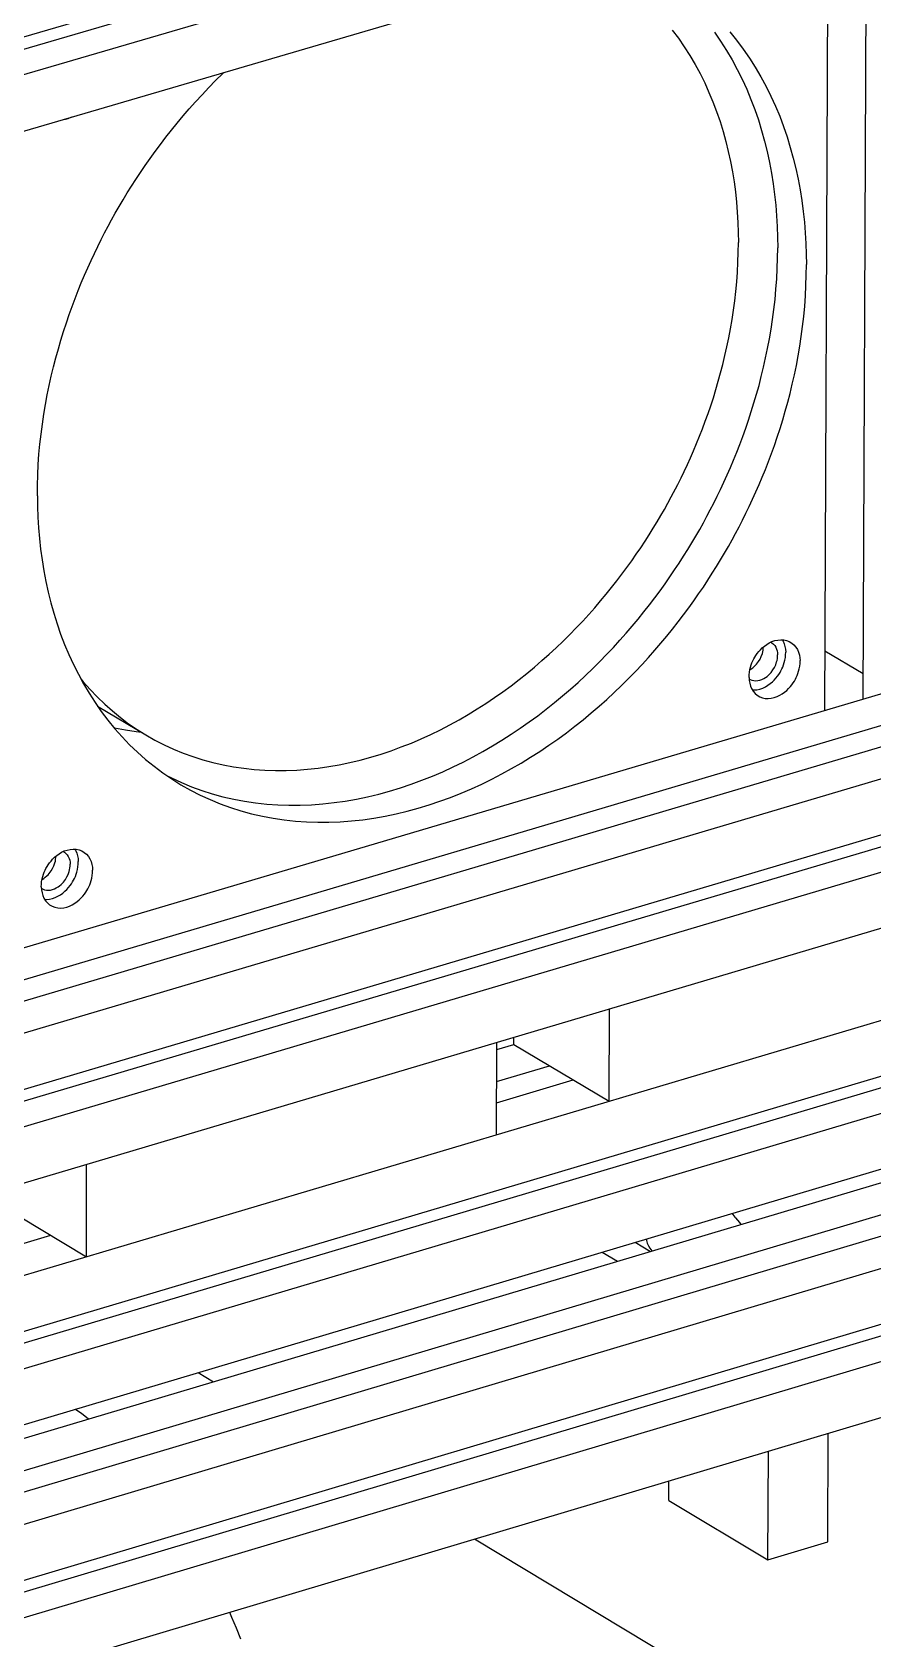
# Model space of a CAD drawing. Header units: millimetres. Extents: x -320 to 345, y -425 to 415.
# Drawn here: x 85.8 to 188.7, y -74.6 to 122.2 of the extents above; entities that cross this region are included whole.
import ezdxf

# ---------------------------------------------------------------- set-up
doc = ezdxf.new("R2010")
doc.units = ezdxf.units.MM
doc.layers.add('VISIBLE', color=7, linetype='Continuous')

msp = doc.modelspace()

# ---------------------------------------------------------------- linework, layer by layer
at = {"layer": 'VISIBLE'}
for p, q in [((-16.67, 91.93), (306.02, 186.43)), ((-16.67, 90.42), (302.44, 183.89)), ((-16.66, 87.3), (305.98, 181.83)), ((-16.66, 80.36), (305.93, 174.95)), ((187.48, 40.54), (187.92, 140.34)), ((182.79, 39.15), (183.21, 138.96)), ((164.12, 122.47), (164.88, 121.46)), ((169.29, 122.21), (170.05, 121.11)), ((169.29, 122.21), (170.05, 121.11)), ((171.17, 122.24), (172.01, 121.21)), ((164.88, 121.46), (165.6, 120.42)), ((165.6, 120.42), (166.28, 119.35)), ((170.05, 121.11), (170.77, 119.98)), ((172.01, 121.21), (172.81, 120.14)), ((172.81, 120.14), (173.57, 119.03)), ((166.28, 119.35), (166.93, 118.25)), ((166.93, 118.25), (167.53, 117.13)), ((170.77, 119.98), (171.45, 118.82)), ((171.45, 118.82), (172.09, 117.64)), ((173.57, 119.03), (174.29, 117.9)), ((107.4, 115.42), (108.24, 116.28)), ((108.24, 116.28), (109.11, 117.14)), ((109.11, 117.14), (109.25, 117.27)), ((167.53, 117.13), (168.1, 115.99)), ((172.09, 117.64), (172.69, 116.44)), ((172.69, 116.44), (173.24, 115.21)), ((174.29, 117.9), (174.97, 116.75)), ((174.97, 116.75), (175.61, 115.57)), ((105.78, 113.68), (106.58, 114.55)), ((106.58, 114.55), (107.4, 115.42)), ((168.1, 115.99), (168.62, 114.83)), ((168.62, 114.83), (169.11, 113.66)), ((173.24, 115.21), (173.76, 113.97)), ((173.24, 115.21), (173.76, 113.97)), ((175.61, 115.57), (176.21, 114.36)), ((176.21, 114.36), (176.76, 113.14)), ((104.25, 111.94), (105.01, 112.81)), ((105.01, 112.81), (105.78, 113.68)), ((169.11, 113.66), (169.56, 112.47)), ((169.56, 112.47), (169.98, 111.26)), ((173.76, 113.97), (174.23, 112.72)), ((173.76, 113.97), (174.23, 112.72)), ((174.23, 112.72), (174.67, 111.45)), ((176.76, 113.14), (177.28, 111.9)), ((89.79, 111.57), (89.85, 111.57)), ((89.85, 111.57), (90.21, 111.65)), ((90.21, 111.65), (90.56, 111.78)), ((90.56, 111.78), (90.67, 111.83)), ((102.82, 110.2), (103.53, 111.07)), ((103.53, 111.07), (104.25, 111.94)), ((169.98, 111.26), (170.35, 110.05)), ((174.67, 111.45), (175.06, 110.16)), ((177.28, 111.9), (177.75, 110.64)), ((177.75, 110.64), (178.19, 109.37)), ((100.84, 107.6), (101.48, 108.46)), ((101.48, 108.46), (102.14, 109.33)), ((102.14, 109.33), (102.82, 110.2)), ((170.35, 110.05), (170.69, 108.82)), ((170.69, 108.82), (170.99, 107.59)), ((175.06, 110.16), (175.42, 108.87)), ((175.06, 110.16), (175.42, 108.87)), ((175.42, 108.87), (175.74, 107.57)), ((178.19, 109.37), (178.58, 108.09)), ((99.62, 105.88), (100.22, 106.74)), ((100.22, 106.74), (100.84, 107.6)), ((170.99, 107.59), (171.26, 106.36)), ((171.26, 106.36), (171.49, 105.11)), ((175.74, 107.57), (176.02, 106.26)), ((178.58, 108.09), (178.94, 106.79)), ((178.94, 106.79), (179.26, 105.49)), ((178.94, 106.79), (179.26, 105.49)), ((98.48, 104.18), (99.04, 105.03)), ((99.04, 105.03), (99.62, 105.88)), ((171.49, 105.11), (171.69, 103.87)), ((176.02, 106.26), (176.27, 104.95)), ((176.27, 104.95), (176.48, 103.64)), ((179.26, 105.49), (179.54, 104.19)), ((96.92, 101.68), (97.42, 102.51)), ((97.42, 102.51), (97.94, 103.34)), ((97.94, 103.34), (98.48, 104.18)), ((171.69, 103.87), (171.86, 102.63)), ((171.86, 102.63), (171.99, 101.38)), ((176.48, 103.64), (176.65, 102.33)), ((179.54, 104.19), (179.79, 102.88)), ((179.79, 102.88), (180, 101.57)), ((95.96, 100.04), (96.43, 100.86)), ((96.43, 100.86), (96.92, 101.68)), ((171.99, 101.38), (172.09, 100.14)), ((176.65, 102.33), (176.79, 101.02)), ((176.79, 101.02), (176.9, 99.71)), ((180, 101.57), (180.17, 100.25)), ((94.65, 97.63), (95.08, 98.43)), ((95.08, 98.43), (95.51, 99.23)), ((95.51, 99.23), (95.96, 100.04)), ((172.09, 100.14), (172.16, 98.91)), ((172.16, 98.91), (172.21, 97.68)), ((176.9, 99.71), (176.98, 98.4)), ((176.98, 98.4), (177.02, 97.1)), ((180.17, 100.25), (180.31, 98.94)), ((180.31, 98.94), (180.42, 97.63)), ((93.82, 95.97), (94.23, 96.81)), ((94.23, 96.81), (94.65, 97.63)), ((172.21, 97.68), (172.22, 96.45)), ((172.21, 95.23), (172.22, 96.45)), ((177.02, 97.1), (177.04, 95.81)), ((180.42, 97.63), (180.49, 96.32)), ((92.99, 94.24), (93.4, 95.11)), ((93.4, 95.11), (93.82, 95.97)), ((172.17, 94.02), (172.21, 95.23)), ((176.98, 93.25), (177.02, 94.52)), ((177.02, 94.52), (177.04, 95.81)), ((180.49, 96.32), (180.54, 95.02)), ((180.54, 95.02), (180.55, 93.73)), ((92.19, 92.43), (92.59, 93.34)), ((92.59, 93.34), (92.99, 94.24)), ((172.02, 91.63), (172.11, 92.82)), ((172.11, 92.82), (172.17, 94.02)), ((176.92, 91.98), (176.98, 93.25)), ((180.54, 92.44), (180.55, 93.73)), ((91.04, 89.59), (91.42, 90.56)), ((91.42, 90.56), (91.8, 91.51)), ((91.8, 91.51), (92.19, 92.43)), ((171.91, 90.46), (172.02, 91.63)), ((176.71, 89.48), (176.82, 90.72)), ((176.82, 90.72), (176.92, 91.98)), ((180.43, 89.9), (180.5, 91.17)), ((180.5, 91.17), (180.54, 92.44)), ((90.31, 87.61), (90.67, 88.61)), ((90.67, 88.61), (91.04, 89.59)), ((171.63, 88.14), (171.78, 89.29)), ((171.78, 89.29), (171.91, 90.46)), ((176.57, 88.25), (176.71, 89.48)), ((180.23, 87.4), (180.34, 88.64)), ((180.34, 88.64), (180.43, 89.9)), ((89.63, 85.55), (89.97, 86.59)), ((89.97, 86.59), (90.31, 87.61)), ((171.26, 85.87), (171.45, 87)), ((171.45, 87), (171.63, 88.14)), ((176.22, 85.83), (176.41, 87.03)), ((176.41, 87.03), (176.57, 88.25)), ((180.09, 86.17), (180.23, 87.4)), ((89.3, 84.49), (89.63, 85.55)), ((170.83, 83.67), (171.05, 84.76)), ((171.05, 84.76), (171.26, 85.87)), ((175.8, 83.47), (176.02, 84.64)), ((176.02, 84.64), (176.22, 85.83)), ((179.74, 83.75), (179.92, 84.95)), ((179.92, 84.95), (180.09, 86.17)), ((88.69, 82.33), (88.99, 83.42)), ((88.99, 83.42), (89.3, 84.49)), ((170.58, 82.59), (170.83, 83.67)), ((175.56, 82.31), (175.8, 83.47)), ((179.54, 82.56), (179.74, 83.75)), ((88.13, 80.09), (88.4, 81.22)), ((88.4, 81.22), (88.69, 82.33)), ((170.05, 80.48), (170.33, 81.52)), ((170.33, 81.52), (170.58, 82.59)), ((175.03, 80.05), (175.3, 81.17)), ((175.3, 81.17), (175.56, 82.31)), ((179.08, 80.23), (179.32, 81.39)), ((179.32, 81.39), (179.54, 82.56)), ((87.63, 77.79), (87.87, 78.95)), ((87.87, 78.95), (88.13, 80.09)), ((169.47, 78.43), (169.77, 79.45)), ((169.77, 79.45), (170.05, 80.48)), ((174.45, 77.86), (174.75, 78.95)), ((174.75, 78.95), (175.03, 80.05)), ((178.55, 77.97), (178.82, 79.09)), ((178.82, 79.09), (179.08, 80.23)), ((87.41, 76.61), (87.63, 77.79)), ((168.84, 76.46), (169.16, 77.44)), ((169.16, 77.44), (169.47, 78.43)), ((173.81, 75.74), (174.13, 76.79)), ((174.13, 76.79), (174.45, 77.86)), ((177.96, 75.78), (178.26, 76.87)), ((178.26, 76.87), (178.55, 77.97)), ((87.03, 74.21), (87.21, 75.42)), ((87.21, 75.42), (87.41, 76.61)), ((168.17, 74.55), (168.51, 75.49)), ((168.51, 75.49), (168.84, 76.46)), ((173.47, 74.7), (173.81, 75.74)), ((177.65, 74.71), (177.96, 75.78)), ((86.73, 71.76), (86.87, 72.99)), ((86.87, 72.99), (87.03, 74.21)), ((167.47, 72.71), (167.83, 73.62)), ((167.83, 73.62), (168.17, 74.55)), ((172.76, 72.69), (173.12, 73.69)), ((173.12, 73.69), (173.47, 74.7)), ((176.98, 72.62), (177.32, 73.65)), ((177.32, 73.65), (177.65, 74.71)), ((-16.62, -19.95), (293.39, 71.93)), ((86.62, 70.51), (86.73, 71.76)), ((166.36, 70.08), (166.74, 70.94)), ((166.74, 70.94), (167.11, 71.82)), ((167.11, 71.82), (167.47, 72.71)), ((172.02, 70.75), (172.4, 71.71)), ((172.4, 71.71), (172.76, 72.69)), ((176.28, 70.61), (176.64, 71.6)), ((176.64, 71.6), (176.98, 72.62)), ((-16.62, -23.89), (297.8, 69.34)), ((86.46, 67.98), (86.53, 69.25)), ((86.53, 69.25), (86.62, 70.51)), ((165.6, 68.41), (165.98, 69.24)), ((165.98, 69.24), (166.36, 70.08)), ((170.85, 67.97), (171.25, 68.88)), ((171.25, 68.88), (171.64, 69.8)), ((171.64, 69.8), (172.02, 70.75)), ((175.54, 68.66), (175.91, 69.63)), ((175.91, 69.63), (176.28, 70.61)), ((-16.62, -26.52), (300.74, 67.61)), ((86.43, 66.7), (86.46, 67.98)), ((164.81, 66.82), (165.21, 67.61)), ((165.21, 67.61), (165.6, 68.41)), ((170.04, 66.21), (170.45, 67.08)), ((170.45, 67.08), (170.85, 67.97)), ((174.76, 66.8), (175.15, 67.72)), ((175.15, 67.72), (175.54, 68.66)), ((-16.62, -30.46), (305.15, 65.02)), ((86.42, 65.41), (86.43, 66.7)), ((86.42, 65.41), (86.43, 64.11)), ((163.18, 63.76), (164.01, 65.28)), ((164.01, 65.28), (164.81, 66.82)), ((169.21, 64.52), (169.63, 65.36)), ((169.63, 65.36), (170.04, 66.21)), ((173.56, 64.13), (173.96, 65)), ((173.96, 65), (174.37, 65.89)), ((174.37, 65.89), (174.76, 66.8)), ((86.43, 64.11), (86.48, 62.81)), ((162.28, 62.22), (162.74, 63)), ((162.74, 63), (163.18, 63.76)), ((168.37, 62.91), (168.79, 63.71)), ((168.79, 63.71), (169.21, 64.52)), ((172.73, 62.44), (173.14, 63.28)), ((173.14, 63.28), (173.56, 64.13)), ((86.48, 62.81), (86.56, 61.5)), ((86.56, 61.5), (86.67, 60.19)), ((161.31, 60.65), (161.8, 61.44)), ((161.8, 61.44), (162.28, 62.22)), ((167.02, 60.49), (167.49, 61.31)), ((167.49, 61.31), (167.94, 62.11)), ((167.94, 62.11), (168.37, 62.91)), ((171.88, 60.82), (172.31, 61.62)), ((172.31, 61.62), (172.73, 62.44)), ((86.67, 60.19), (86.82, 58.88)), ((159.73, 58.26), (160.28, 59.06)), ((160.28, 59.06), (160.8, 59.86)), ((160.8, 59.86), (161.31, 60.65)), ((166.04, 58.85), (166.54, 59.68)), ((166.54, 59.68), (167.02, 60.49)), ((170.54, 58.41), (171, 59.22)), ((171, 59.22), (171.45, 60.02)), ((171.45, 60.02), (171.88, 60.82)), ((-16.62, -37.37), (305.1, 58.16)), ((86.82, 58.88), (87, 57.56)), ((87, 57.56), (87.21, 56.25)), ((158.58, 56.64), (159.17, 57.45)), ((159.17, 57.45), (159.73, 58.26)), ((164.42, 56.34), (164.98, 57.18)), ((164.98, 57.18), (165.52, 58.02)), ((165.52, 58.02), (166.04, 58.85)), ((169.55, 56.77), (170.05, 57.59)), ((170.05, 57.59), (170.54, 58.41)), ((-16.62, -38.82), (301.54, 55.67)), ((87.21, 56.25), (87.46, 54.93)), ((157.35, 55), (157.98, 55.82)), ((157.98, 55.82), (158.58, 56.64)), ((163.25, 54.64), (163.85, 55.49)), ((163.85, 55.49), (164.42, 56.34)), ((168.5, 55.1), (169.03, 55.93)), ((169.03, 55.93), (169.55, 56.77)), ((-16.61, -41.97), (305.07, 53.6)), ((87.46, 54.93), (87.74, 53.63)), ((87.74, 53.63), (88.07, 52.33)), ((87.74, 53.63), (88.07, 52.33)), ((155.36, 52.54), (156.04, 53.36)), ((156.04, 53.36), (156.71, 54.18)), ((156.71, 54.18), (157.35, 55)), ((162, 52.92), (162.64, 53.78)), ((162.64, 53.78), (163.25, 54.64)), ((166.77, 52.55), (167.36, 53.4)), ((167.36, 53.4), (167.94, 54.25)), ((167.94, 54.25), (168.5, 55.1)), ((88.07, 52.33), (88.43, 51.03)), ((88.07, 52.33), (88.43, 51.03)), ((153.92, 50.89), (154.65, 51.71)), ((154.65, 51.71), (155.36, 52.54)), ((159.96, 50.32), (160.66, 51.19)), ((160.66, 51.19), (161.34, 52.06)), ((161.34, 52.06), (162, 52.92)), ((165.51, 50.83), (166.15, 51.69)), ((166.15, 51.69), (166.77, 52.55)), ((88.43, 51.03), (88.83, 49.75)), ((88.83, 49.75), (89.27, 48.48)), ((151.6, 48.44), (152.39, 49.25)), ((152.39, 49.25), (153.17, 50.07)), ((153.17, 50.07), (153.92, 50.89)), ((158.49, 48.58), (159.23, 49.45)), ((159.23, 49.45), (159.96, 50.32)), ((164.17, 49.1), (164.85, 49.97)), ((164.85, 49.97), (165.51, 50.83)), ((89.27, 48.48), (89.75, 47.22)), ((149.94, 46.82), (150.78, 47.62)), ((150.78, 47.62), (151.6, 48.44)), ((156.92, 46.85), (157.72, 47.72)), ((157.72, 47.72), (158.49, 48.58)), ((162, 46.5), (162.75, 47.36)), ((162.75, 47.36), (163.47, 48.23)), ((163.47, 48.23), (164.17, 49.1)), ((175.7, 47.22), (176.01, 47.4)), ((176.01, 47.4), (176.34, 47.56)), ((176.21, 47.5), (176.34, 47.43)), ((176.34, 47.56), (176.69, 47.68)), ((176.34, 47.43), (176.52, 47.27)), ((176.52, 47.27), (176.68, 47.08)), ((176.69, 47.68), (177.05, 47.76)), ((177.05, 47.76), (177.42, 47.8)), ((177.42, 47.8), (177.78, 47.78)), ((177.6, 47.79), (177.69, 47.63)), ((177.69, 47.63), (177.83, 47.31)), ((177.78, 47.78), (178.13, 47.7)), ((177.78, 47.78), (178.13, 47.7)), ((177.83, 47.31), (177.93, 46.96)), ((178.13, 47.7), (178.46, 47.57)), ((178.13, 47.7), (178.46, 47.57)), ((178.46, 47.57), (178.76, 47.39)), ((178.46, 47.57), (178.46, 47.57)), ((178.76, 47.39), (179.03, 47.16)), ((-16.61, -48.88), (305.02, 46.75)), ((89.75, 47.22), (90.27, 45.98)), ((90.27, 45.98), (90.83, 44.76)), ((90.27, 45.98), (90.83, 44.76)), ((148.18, 45.23), (149.07, 46.02)), ((149.07, 46.02), (149.94, 46.82)), ((155.26, 45.12), (156.1, 45.98)), ((156.1, 45.98), (156.92, 46.85)), ((160.43, 44.76), (161.23, 45.63)), ((161.23, 45.63), (162, 46.5)), ((173.99, 45.22), (174.1, 45.44)), ((174.1, 45.44), (174.22, 45.66)), ((174.22, 45.66), (174.37, 45.88)), ((174.37, 45.88), (174.53, 46.11)), ((174.53, 46.11), (174.71, 46.34)), ((174.7, 45.13), (174.88, 45.43)), ((174.71, 46.34), (174.92, 46.57)), ((174.88, 45.43), (175.03, 45.74)), ((174.92, 46.57), (175.15, 46.8)), ((175.03, 45.74), (175.16, 46.11)), ((175.15, 46.8), (175.41, 47.01)), ((175.16, 46.11), (175.21, 46.31)), ((175.21, 46.31), (175.25, 46.53)), ((175.25, 46.53), (175.27, 46.75)), ((175.27, 46.75), (175.27, 46.9)), ((175.41, 47.01), (175.7, 47.22)), ((176.68, 47.08), (176.81, 46.88)), ((176.81, 46.88), (176.9, 46.65)), ((176.9, 46.65), (176.97, 46.42)), ((176.91, 45.07), (176.96, 45.27)), ((176.96, 45.27), (177, 45.48)), ((176.97, 46.42), (177.01, 46.18)), ((177, 45.48), (177.03, 45.71)), ((177.01, 46.18), (177.03, 45.94)), ((177.03, 45.71), (177.03, 45.94)), ((177.85, 44.99), (177.92, 45.28)), ((177.92, 45.28), (177.98, 45.6)), ((177.93, 46.96), (177.99, 46.62)), ((177.98, 45.6), (178.01, 45.93)), ((177.99, 46.62), (178.02, 46.27)), ((178.01, 45.93), (178.02, 46.27)), ((179.03, 47.16), (179.26, 46.89)), ((179.26, 46.89), (179.45, 46.59)), ((179.45, 46.59), (179.59, 46.26)), ((179.59, 46.26), (179.69, 45.92)), ((179.69, 45.92), (179.75, 45.57)), ((179.75, 45.57), (179.78, 45.23)), ((182.82, 46.45), (187.49, 43.67)), ((90.83, 44.76), (91.44, 43.56)), ((91.44, 43.56), (92.08, 42.38)), ((145.38, 42.91), (146.33, 43.67)), ((146.33, 43.67), (147.27, 44.44)), ((147.27, 44.44), (148.18, 45.23)), ((152.6, 42.57), (153.51, 43.42)), ((153.51, 43.42), (154.4, 44.27)), ((154.4, 44.27), (155.26, 45.12)), ((158.78, 43.03), (159.62, 43.9)), ((159.62, 43.9), (160.43, 44.76)), ((173.53, 43.5), (173.57, 43.83)), ((173.53, 43.16), (173.53, 43.5)), ((173.57, 43.83), (173.62, 44.15)), ((173.62, 44.15), (173.7, 44.44)), ((173.62, 44.11), (173.79, 44.21)), ((173.7, 44.44), (173.79, 44.72)), ((173.79, 44.72), (173.88, 44.98)), ((173.79, 44.21), (173.98, 44.35)), ((173.88, 44.98), (173.99, 45.22)), ((173.98, 44.35), (174.16, 44.5)), ((174.16, 44.5), (174.32, 44.66)), ((174.32, 44.66), (174.46, 44.82)), ((174.46, 44.82), (174.7, 45.13)), ((175.55, 43.17), (175.74, 43.31)), ((175.74, 43.31), (175.92, 43.46)), ((175.92, 43.46), (176.08, 43.61)), ((176.08, 43.61), (176.22, 43.77)), ((176.22, 43.77), (176.46, 44.09)), ((176.46, 44.09), (176.64, 44.39)), ((176.64, 44.39), (176.79, 44.7)), ((176.79, 44.7), (176.91, 45.07)), ((176.83, 43.1), (177.02, 43.33)), ((177.02, 43.33), (177.18, 43.55)), ((177.18, 43.55), (177.32, 43.78)), ((177.32, 43.78), (177.44, 43.99)), ((177.44, 43.99), (177.55, 44.21)), ((177.55, 44.21), (177.66, 44.45)), ((177.66, 44.45), (177.76, 44.71)), ((177.76, 44.71), (177.85, 44.99)), ((179.31, 43.17), (179.42, 43.41)), ((179.42, 43.41), (179.52, 43.67)), ((179.52, 43.67), (179.6, 43.94)), ((179.6, 43.94), (179.68, 44.24)), ((179.68, 44.24), (179.73, 44.56)), ((179.73, 44.56), (179.77, 44.88)), ((179.77, 44.88), (179.78, 45.23)), ((187.49, 43.67), (187.49, 43.67)), ((91.73, 43.02), (92.04, 42.64)), ((92.04, 42.64), (92.88, 41.69)), ((92.08, 42.38), (92.76, 41.23)), ((92.88, 41.69), (93.75, 40.78)), ((142.37, 40.7), (143.39, 41.42)), ((143.39, 41.42), (144.4, 42.16)), ((144.4, 42.16), (145.38, 42.91)), ((150.7, 40.91), (151.66, 41.73)), ((151.66, 41.73), (152.6, 42.57)), ((156.11, 40.48), (157.02, 41.33)), ((157.02, 41.33), (157.91, 42.18)), ((157.91, 42.18), (158.78, 43.03)), ((173.53, 43.16), (173.55, 42.82)), ((173.54, 43), (173.66, 42.93)), ((173.55, 42.82), (173.61, 42.47)), ((173.61, 42.47), (173.71, 42.12)), ((173.66, 42.93), (173.66, 42.93)), ((173.66, 42.93), (173.88, 42.84)), ((173.71, 42.12), (173.85, 41.8)), ((173.85, 41.8), (174.04, 41.49)), ((173.88, 42.84), (174.12, 42.79)), ((173.95, 41.65), (174.13, 41.64)), ((174.04, 41.49), (174.27, 41.22)), ((174.12, 42.79), (174.37, 42.77)), ((174.13, 41.64), (174.5, 41.67)), ((174.37, 42.77), (174.62, 42.8)), ((174.5, 41.67), (174.86, 41.75)), ((174.62, 42.8), (174.87, 42.85)), ((174.86, 41.75), (175.21, 41.87)), ((174.87, 42.85), (175.11, 42.94)), ((175.11, 42.94), (175.33, 43.04)), ((175.21, 41.87), (175.54, 42.03)), ((175.33, 43.04), (175.55, 43.17)), ((175.54, 42.03), (175.85, 42.21)), ((175.85, 42.21), (176.13, 42.42)), ((176.13, 42.42), (176.39, 42.64)), ((176.39, 42.64), (176.62, 42.86)), ((176.62, 42.86), (176.83, 43.1)), ((177.6, 41.17), (177.89, 41.37)), ((177.89, 41.37), (178.15, 41.59)), ((178.15, 41.59), (178.38, 41.82)), ((178.38, 41.82), (178.59, 42.05)), ((178.59, 42.05), (178.77, 42.28)), ((178.77, 42.28), (178.94, 42.51)), ((178.94, 42.51), (179.08, 42.73)), ((179.08, 42.73), (179.2, 42.95)), ((179.2, 42.95), (179.31, 43.17)), ((92.76, 41.23), (93.49, 40.1)), ((93.49, 40.1), (94.25, 39)), ((93.75, 40.78), (94.66, 39.9)), ((93.79, 39.67), (99.71, 36.13)), ((94.66, 39.9), (95.61, 39.07)), ((140.25, 39.31), (141.32, 39.99)), ((141.32, 39.99), (142.37, 40.7)), ((148.7, 39.29), (149.71, 40.09)), ((149.71, 40.09), (150.7, 40.91)), ((154.21, 38.82), (155.17, 39.64)), ((155.17, 39.64), (156.11, 40.48)), ((174.27, 41.22), (174.54, 41)), ((174.27, 41.22), (174.54, 41)), ((174.54, 41), (174.84, 40.81)), ((174.54, 41), (174.84, 40.81)), ((174.84, 40.81), (174.84, 40.81)), ((174.84, 40.81), (175.17, 40.69)), ((175.17, 40.69), (175.52, 40.61)), ((175.52, 40.61), (175.89, 40.59)), ((175.89, 40.59), (176.25, 40.63)), ((176.25, 40.63), (176.61, 40.71)), ((176.61, 40.71), (176.96, 40.83)), ((176.96, 40.83), (177.29, 40.99)), ((177.29, 40.99), (177.6, 41.17)), ((94.25, 39), (95.06, 37.93)), ((95.06, 37.93), (95.9, 36.9)), ((95.61, 39.07), (96.58, 38.27)), ((96.58, 38.27), (97.59, 37.51)), ((97.59, 37.51), (98.64, 36.8)), ((136.91, 37.37), (138.04, 38)), ((138.04, 38), (139.16, 38.64)), ((139.16, 38.64), (140.25, 39.31)), ((145.52, 36.95), (146.6, 37.72)), ((146.6, 37.72), (147.66, 38.49)), ((147.66, 38.49), (148.7, 39.29)), ((152.21, 37.2), (153.22, 38)), ((153.22, 38), (154.21, 38.82)), ((95.82, 37), (95.86, 36.99)), ((95.86, 36.99), (97.19, 36.74)), ((95.9, 36.9), (96.79, 35.9)), ((96.79, 35.9), (97.71, 34.94)), ((97.19, 36.74), (98.53, 36.54)), ((97.19, 36.74), (98.53, 36.54)), ((98.53, 36.54), (99.13, 36.48)), ((98.64, 36.8), (99.71, 36.13)), ((99.71, 36.13), (100.8, 35.51)), ((100.8, 35.51), (101.93, 34.93)), ((132.2, 35.14), (133.4, 35.66)), ((133.4, 35.66), (134.59, 36.2)), ((134.59, 36.2), (135.76, 36.77)), ((135.76, 36.77), (136.91, 37.37)), ((142.13, 34.78), (143.28, 35.49)), ((143.28, 35.49), (144.41, 36.21)), ((144.41, 36.21), (145.52, 36.95)), ((149.03, 34.86), (150.11, 35.63)), ((150.11, 35.63), (151.17, 36.4)), ((151.17, 36.4), (152.21, 37.2)), ((97.71, 34.94), (98.67, 34.01)), ((98.67, 34.01), (99.67, 33.13)), ((101.93, 34.93), (103.08, 34.4)), ((103.08, 34.4), (104.25, 33.92)), ((104.25, 33.92), (105.45, 33.48)), ((105.45, 33.48), (106.66, 33.1)), ((127.23, 33.4), (128.49, 33.79)), ((128.49, 33.79), (129.74, 34.2)), ((129.74, 34.2), (130.97, 34.66)), ((130.97, 34.66), (132.2, 35.14)), ((139.76, 33.44), (140.96, 34.1)), ((140.96, 34.1), (142.13, 34.78)), ((146.79, 33.4), (147.92, 34.12)), ((147.92, 34.12), (149.03, 34.86)), ((99.67, 33.13), (100.7, 32.29)), ((100.7, 32.29), (101.77, 31.49)), ((101.77, 31.49), (102.86, 30.74)), ((106.66, 33.1), (107.9, 32.76)), ((107.9, 32.76), (109.15, 32.48)), ((109.15, 32.48), (110.41, 32.24)), ((110.41, 32.24), (111.68, 32.05)), ((111.68, 32.05), (112.97, 31.91)), ((112.97, 31.91), (114.26, 31.82)), ((114.26, 31.82), (115.56, 31.78)), ((115.56, 31.78), (116.86, 31.78)), ((116.86, 31.78), (118.17, 31.83)), ((118.17, 31.83), (119.48, 31.93)), ((119.48, 31.93), (120.78, 32.07)), ((120.78, 32.07), (122.08, 32.25)), ((122.08, 32.25), (123.38, 32.48)), ((123.38, 32.48), (124.67, 32.75)), ((124.67, 32.75), (125.95, 33.06)), ((125.95, 33.06), (127.23, 33.4)), ((134.78, 31.09), (136.06, 31.63)), ((134.78, 31.09), (136.06, 31.63)), ((136.06, 31.63), (137.31, 32.21)), ((137.31, 32.21), (138.55, 32.81)), ((138.55, 32.81), (139.76, 33.44)), ((143.27, 31.35), (144.47, 32.01)), ((144.47, 32.01), (145.64, 32.69)), ((145.64, 32.69), (146.79, 33.4)), ((102.24, 31.17), (102.84, 30.86)), ((102.84, 30.86), (104.05, 30.3)), ((102.86, 30.74), (103.99, 30.03)), ((103.99, 30.03), (103.99, 30.03)), ((103.99, 30.03), (105.15, 29.37)), ((104.05, 30.3), (105.29, 29.79)), ((105.29, 29.79), (106.55, 29.33)), ((129.54, 29.25), (130.87, 29.66)), ((130.87, 29.66), (132.19, 30.1)), ((130.87, 29.66), (132.19, 30.1)), ((132.19, 30.1), (133.5, 30.58)), ((133.5, 30.58), (134.78, 31.09)), ((133.5, 30.58), (134.78, 31.09)), ((138.29, 29), (139.57, 29.54)), ((139.57, 29.54), (140.82, 30.12)), ((140.82, 30.12), (142.06, 30.72)), ((142.06, 30.72), (143.27, 31.35)), ((105.15, 29.37), (106.34, 28.76)), ((106.34, 28.76), (107.56, 28.21)), ((106.55, 29.33), (107.83, 28.93)), ((107.56, 28.21), (108.8, 27.7)), ((107.83, 28.93), (109.13, 28.57)), ((108.8, 27.7), (110.06, 27.24)), ((109.13, 28.57), (110.45, 28.27)), ((110.45, 28.27), (111.79, 28.02)), ((111.79, 28.02), (113.13, 27.82)), ((113.13, 27.82), (114.49, 27.67)), ((114.49, 27.67), (115.85, 27.58)), ((115.85, 27.58), (117.22, 27.53)), ((118.6, 27.54), (119.98, 27.59)), ((119.98, 27.59), (121.36, 27.69)), ((119.98, 27.59), (121.36, 27.69)), ((121.36, 27.69), (122.74, 27.84)), ((122.74, 27.84), (124.11, 28.04)), ((122.74, 27.84), (124.11, 28.04)), ((124.11, 28.04), (125.48, 28.28)), ((125.48, 28.28), (126.84, 28.56)), ((126.84, 28.56), (128.2, 28.89)), ((128.2, 28.89), (129.54, 29.25)), ((133.05, 27.16), (134.38, 27.56)), ((134.38, 27.56), (135.7, 28.01)), ((135.7, 28.01), (137, 28.48)), ((137, 28.48), (138.29, 29)), ((110.06, 27.24), (111.34, 26.83)), ((111.34, 26.83), (112.64, 26.48)), ((112.64, 26.48), (113.96, 26.17)), ((113.96, 26.17), (115.29, 25.92)), ((115.29, 25.92), (116.64, 25.73)), ((116.64, 25.73), (118, 25.58)), ((117.22, 27.53), (118.6, 27.54)), ((123.49, 25.5), (124.87, 25.6)), ((124.87, 25.6), (126.24, 25.75)), ((126.24, 25.75), (127.62, 25.94)), ((127.62, 25.94), (128.99, 26.18)), ((128.99, 26.18), (130.35, 26.47)), ((130.35, 26.47), (131.7, 26.79)), ((131.7, 26.79), (133.05, 27.16)), ((-13.28, -59.24), (270.7, 25.29)), ((118, 25.58), (119.36, 25.48)), ((119.36, 25.48), (120.73, 25.44)), ((120.73, 25.44), (122.11, 25.44)), ((122.11, 25.44), (123.49, 25.5)), ((89.08, 21.57), (89.39, 21.76)), ((89.39, 21.76), (89.72, 21.92)), ((89.61, 21.86), (89.74, 21.79)), ((89.61, 21.86), (89.74, 21.79)), ((89.72, 21.92), (90.07, 22.04)), ((89.74, 21.79), (89.92, 21.63)), ((89.74, 21.79), (89.74, 21.79)), ((90.07, 22.04), (90.43, 22.12)), ((90.43, 22.12), (90.8, 22.15)), ((90.8, 22.15), (91.17, 22.13)), ((91.01, 22.14), (91.1, 22)), ((91.1, 22), (91.24, 21.67)), ((91.17, 22.13), (91.52, 22.06)), ((91.17, 22.13), (91.52, 22.06)), ((91.24, 21.67), (91.34, 21.33)), ((91.52, 22.06), (91.86, 21.93)), ((91.52, 22.06), (91.86, 21.93)), ((91.86, 21.93), (92.16, 21.75)), ((91.86, 21.93), (92.16, 21.75)), ((92.16, 21.75), (92.43, 21.52)), ((92.16, 21.75), (92.16, 21.75)), ((87.36, 19.57), (87.47, 19.79)), ((87.47, 19.79), (87.6, 20)), ((87.6, 20), (87.74, 20.23)), ((87.74, 20.23), (87.9, 20.46)), ((87.9, 20.46), (88.09, 20.69)), ((88.09, 20.69), (88.29, 20.92)), ((88.11, 19.49), (88.29, 19.79)), ((88.29, 20.92), (88.53, 21.15)), ((88.29, 19.79), (88.44, 20.1)), ((88.44, 20.1), (88.57, 20.47)), ((88.53, 21.15), (88.79, 21.37)), ((88.57, 20.47), (88.62, 20.67)), ((88.62, 20.67), (88.66, 20.89)), ((88.66, 20.89), (88.68, 21.12)), ((88.68, 21.12), (88.68, 21.28)), ((88.79, 21.37), (89.08, 21.57)), ((89.92, 21.63), (90.08, 21.44)), ((90.08, 21.44), (90.21, 21.24)), ((90.21, 21.24), (90.31, 21.01)), ((90.31, 21.01), (90.38, 20.78)), ((90.37, 19.63), (90.41, 19.84)), ((90.38, 20.78), (90.42, 20.54)), ((90.41, 19.84), (90.43, 20.07)), ((90.42, 20.54), (90.44, 20.3)), ((90.43, 20.07), (90.44, 20.3)), ((91.33, 19.64), (91.39, 19.96)), ((91.34, 21.33), (91.4, 20.98)), ((91.39, 19.96), (91.42, 20.29)), ((91.4, 20.98), (91.43, 20.63)), ((91.42, 20.29), (91.43, 20.63)), ((92.43, 21.52), (92.66, 21.25)), ((92.66, 21.25), (92.85, 20.95)), ((92.85, 20.95), (92.99, 20.62)), ((92.99, 20.62), (93.1, 20.28)), ((93.1, 20.28), (93.16, 19.93)), ((93.16, 19.93), (93.18, 19.58)), ((-13.27, -66.11), (270.66, 18.47)), ((86.9, 17.51), (86.91, 17.85)), ((86.91, 17.85), (86.94, 18.18)), ((86.94, 18.18), (86.99, 18.49)), ((86.99, 18.49), (87.07, 18.79)), ((86.99, 18.44), (87.2, 18.57)), ((87.07, 18.79), (87.16, 19.07)), ((87.16, 19.07), (87.26, 19.33)), ((87.2, 18.57), (87.39, 18.71)), ((87.26, 19.33), (87.36, 19.57)), ((87.39, 18.71), (87.57, 18.86)), ((87.57, 18.86), (87.73, 19.01)), ((87.73, 19.01), (87.87, 19.17)), ((87.87, 19.17), (88.11, 19.49)), ((89.14, 17.66), (89.32, 17.81)), ((89.32, 17.81), (89.48, 17.97)), ((89.48, 17.97), (89.63, 18.12)), ((89.63, 18.12), (89.86, 18.44)), ((89.86, 18.44), (90.04, 18.74)), ((90.04, 18.74), (90.19, 19.05)), ((90.19, 19.05), (90.32, 19.42)), ((90.32, 19.42), (90.37, 19.63)), ((90.43, 17.68), (90.59, 17.91)), ((90.59, 17.91), (90.73, 18.13)), ((90.73, 18.13), (90.85, 18.35)), ((90.85, 18.35), (90.97, 18.57)), ((90.97, 18.57), (91.07, 18.81)), ((91.07, 18.81), (91.17, 19.07)), ((91.17, 19.07), (91.26, 19.34)), ((91.26, 19.34), (91.33, 19.64)), ((92.72, 17.52), (92.83, 17.76)), ((92.83, 17.76), (92.92, 18.02)), ((92.92, 18.02), (93.01, 18.29)), ((93.01, 18.29), (93.09, 18.59)), ((93.09, 18.59), (93.14, 18.91)), ((93.14, 18.91), (93.18, 19.24)), ((93.18, 19.24), (93.18, 19.58)), ((-16.6, -68.53), (267.12, 16)), ((86.9, 17.51), (86.92, 17.16)), ((86.91, 17.35), (87.05, 17.27)), ((86.92, 17.16), (86.99, 16.81)), ((86.99, 16.81), (87.09, 16.47)), ((87.05, 17.27), (87.28, 17.18)), ((87.09, 16.47), (87.23, 16.14)), ((87.23, 16.14), (87.42, 15.83)), ((87.28, 17.18), (87.52, 17.13)), ((87.32, 15.99), (87.53, 15.98)), ((87.42, 15.83), (87.65, 15.56)), ((87.52, 17.13), (87.77, 17.12)), ((87.53, 15.98), (87.9, 16.02)), ((87.77, 17.12), (88.02, 17.14)), ((87.9, 16.02), (88.26, 16.1)), ((88.02, 17.14), (88.27, 17.2)), ((88.26, 16.1), (88.61, 16.22)), ((88.27, 17.2), (88.51, 17.28)), ((88.51, 17.28), (88.74, 17.39)), ((88.61, 16.22), (88.94, 16.38)), ((88.74, 17.39), (88.95, 17.52)), ((88.94, 16.38), (89.25, 16.56)), ((88.95, 17.52), (89.14, 17.66)), ((89.25, 16.56), (89.54, 16.77)), ((89.54, 16.77), (89.8, 16.99)), ((89.8, 16.99), (90.03, 17.21)), ((90.03, 17.21), (90.24, 17.45)), ((90.24, 17.45), (90.43, 17.68)), ((91.29, 15.72), (91.55, 15.94)), ((91.55, 15.94), (91.79, 16.17)), ((91.79, 16.17), (92, 16.4)), ((92, 16.4), (92.18, 16.63)), ((92.18, 16.63), (92.34, 16.86)), ((92.34, 16.86), (92.48, 17.08)), ((92.48, 17.08), (92.61, 17.3)), ((92.61, 17.3), (92.72, 17.52)), ((-16.6, -71.69), (270.63, 13.92)), ((87.65, 15.56), (87.92, 15.33)), ((87.65, 15.56), (87.92, 15.33)), ((87.92, 15.33), (87.92, 15.33)), ((87.92, 15.33), (88.23, 15.15)), ((88.23, 15.15), (88.56, 15.02)), ((88.56, 15.02), (88.91, 14.95)), ((88.91, 14.95), (89.28, 14.93)), ((89.28, 14.93), (89.65, 14.97)), ((89.65, 14.97), (90.01, 15.05)), ((90.01, 15.05), (90.36, 15.17)), ((90.36, 15.17), (90.69, 15.33)), ((90.69, 15.33), (91.01, 15.51)), ((91.01, 15.51), (91.29, 15.72)), ((-16.6, -80.24), (292.98, 12.11)), ((-16.6, -84.2), (297.38, 9.5)), ((-16.6, -86.84), (300.32, 7.77)), ((-16.6, -78.55), (270.58, 7.1)), ((-16.6, -90.8), (304.73, 5.16)), ((156.4, -8.74), (156.44, 2.57)), ((-14.88, -97.18), (304.68, -1.68)), ((142.6, -12.84), (142.64, -1.53)), ((142.64, -2.39), (144.74, -1.77)), ((144.74, -1.77), (144.74, -0.91)), ((144.74, -1.77), (156.4, -8.74)), ((-13.68, -98.24), (301.12, -4.14)), ((142.63, -6.31), (149.11, -4.38)), ((-13.68, -101.41), (304.65, -6.23)), ((142.62, -8.92), (152.02, -6.12)), ((-13.68, -108.3), (304.6, -13.06)), ((142.6, -12.84), (142.6, -12.84)), ((92.42, -27.78), (92.45, -16.45)), ((80.79, -20.78), (92.42, -27.78)), ((171.43, -22.47), (171.56, -22.62)), ((171.56, -22.62), (171.8, -22.91)), ((171.8, -22.91), (171.89, -23.01)), ((171.89, -23.01), (172.12, -23.3)), ((172.12, -23.3), (172.36, -23.6)), ((172.36, -23.6), (172.53, -23.82)), ((78.58, -27.97), (88.06, -25.15)), ((155.56, -27.2), (157.43, -28.32)), ((159.6, -26), (161.47, -27.12)), ((160.93, -25.6), (160.98, -25.79)), ((160.98, -25.79), (161.08, -26.11)), ((161.08, -26.11), (161.22, -26.43)), ((161.22, -26.43), (161.4, -26.74)), ((161.4, -26.74), (161.62, -27.04)), ((161.62, -27.04), (161.65, -27.07)), ((106.09, -41.96), (107.96, -43.08)), ((91.05, -46.45), (91.07, -46.46)), ((91.07, -46.46), (91.85, -46.99)), ((91.85, -46.99), (92.64, -47.57)), ((92.64, -47.57), (92.72, -47.63)), ((183.16, -62.71), (183.22, -49.38)), ((175.85, -64.9), (175.91, -51.57)), ((163.71, -57.61), (163.72, -55.21)), ((163.71, -57.61), (175.85, -64.9)), ((163.71, -57.61), (163.71, -57.61)), ((139.92, -62.33), (237.26, -120.94)), ((175.85, -64.9), (183.16, -62.71)), ((183.16, -62.71), (183.16, -62.71)), ((109.93, -71.31), (110.19, -71.92)), ((110.19, -71.92), (110.75, -73.24)), ((110.75, -73.24), (111.28, -74.58))]:
    msp.add_line(p, q, dxfattribs=at)

doc.saveas('drawing.dxf')
